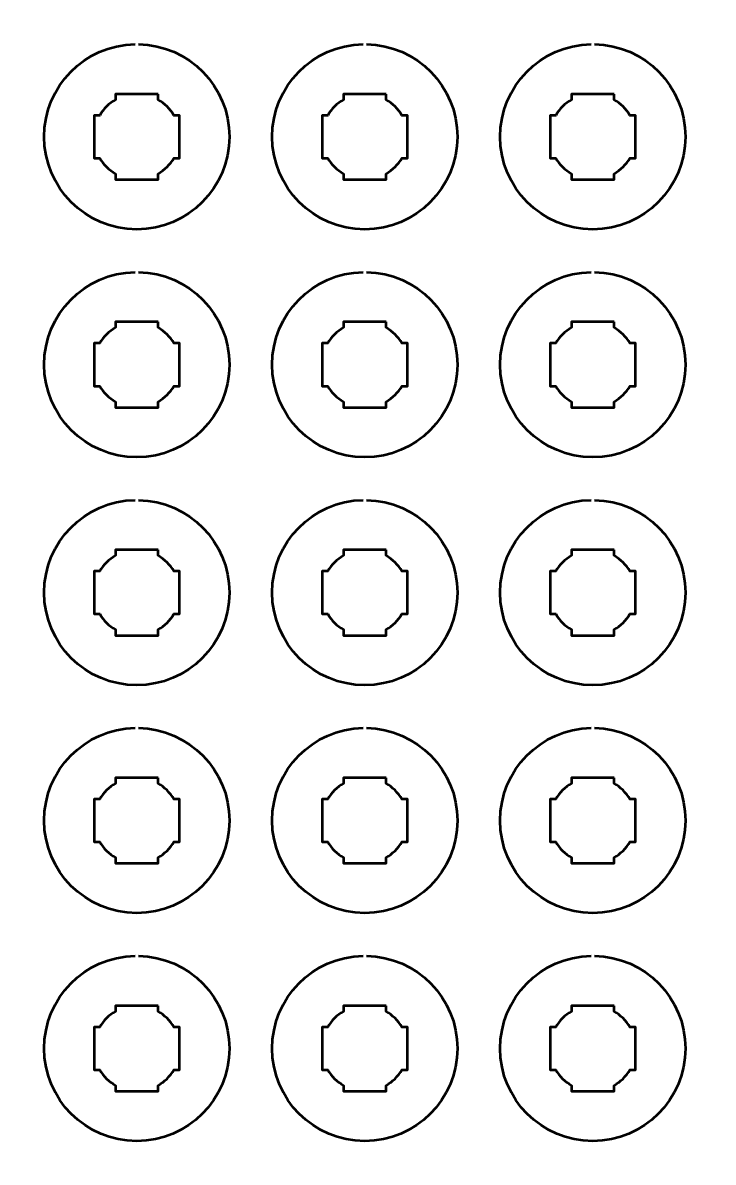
# Model space of a CAD drawing. Header units: centimetres. Extents: x -21 to 0, y -29.7 to 0.
# Drawn here: x -10.5 to -5.66, y -22.85 to -14.85 of the extents above; entities that cross this region are included whole.
import ezdxf

# ---------------------------------------------------------------- set-up
doc = ezdxf.new("R2010")
doc.units = ezdxf.units.CM
doc.header["$MEASUREMENT"] = 0
doc.layers.add('Layer 1', color=7, linetype='Continuous')

msp = doc.modelspace()

# ---------------------------------------------------------------- linework, layer by layer
at = {"layer": 'Layer 1', "color": 1, "lineweight": 53}
msp.add_open_spline([(-21.00003, -29.19995), (-21.00003, -29.19995), (-21.00003, -5.89992), (-21.00003, -5.89992), (-21.00003, -5.89992), (-21.00003, -5.81709), (-20.93286, -5.74992), (-20.85003, -5.74992), (-20.85003, -5.74992), (-20.7672, -5.74992), (-20.70003, -5.68275), (-20.70003, -5.59992), (-20.70003, -5.59992), (-20.70003, -5.51709), (-20.7672, -5.44992), (-20.85003, -5.44992), (-20.85003, -5.44992), (-20.93286, -5.44992), (-21.00003, -5.38275), (-21.00003, -5.29992), (-21.00003, -5.29992), (-21.00003, -5.21709), (-20.93286, -5.14992), (-20.85003, -5.14992), (-20.85003, -5.14992), (-20.7672, -5.14992), (-20.70003, -5.08275), (-20.70003, -4.99992), (-20.70003, -4.99992), (-20.70003, -4.91709), (-20.7672, -4.84992), (-20.85003, -4.84992), (-20.85003, -4.84992), (-20.93286, -4.84992), (-21.00003, -4.78275), (-21.00003, -4.69992), (-21.00003, -4.69992), (-21.00003, -4.61709), (-20.93286, -4.54992), (-20.85003, -4.54992), (-20.85003, -4.54992), (-20.7672, -4.54992), (-20.70003, -4.48275), (-20.70003, -4.39992), (-20.70003, -4.39992), (-20.70003, -4.31709), (-20.7672, -4.24992), (-20.85003, -4.24992), (-20.85003, -4.24992), (-20.93286, -4.24992), (-21.00003, -4.18275), (-21.00003, -4.09992), (-21.00003, -4.09992), (-21.00003, -4.01709), (-20.93286, -3.94992), (-20.85003, -3.94992), (-20.85003, -3.94992), (-20.7672, -3.94992), (-20.70003, -3.88275), (-20.70003, -3.79992), (-20.70003, -3.79992), (-20.70003, -3.71709), (-20.7672, -3.64992), (-20.85003, -3.64992), (-20.85003, -3.64992), (-20.93286, -3.64992), (-21.00003, -3.58275), (-21.00003, -3.49992), (-21.00003, -3.49992), (-21.00003, -3.41709), (-20.93286, -3.34992), (-20.85003, -3.34992), (-20.85003, -3.34992), (-20.7672, -3.34992), (-20.70003, -3.28275), (-20.70003, -3.19992), (-20.70003, -3.19992), (-20.70003, -3.11709), (-20.7672, -3.04992), (-20.85003, -3.04992), (-20.85003, -3.04992), (-20.93286, -3.04992), (-21.00003, -2.98275), (-21.00003, -2.89992), (-21.00003, -2.89992), (-21.00003, -2.81709), (-20.93286, -2.74992), (-20.85003, -2.74992), (-20.85003, -2.74992), (-20.7672, -2.74992), (-20.70003, -2.68275), (-20.70003, -2.59992), (-20.70003, -2.59992), (-20.70003, -2.51709), (-20.7672, -2.44992), (-20.85003, -2.44992), (-20.85003, -2.44992), (-20.93286, -2.44992), (-21.00003, -2.38275), (-21.00003, -2.29992), (-21.00003, -2.29992), (-21.00003, -2.21709), (-20.93286, -2.14992), (-20.85003, -2.14992), (-20.85003, -2.14992), (-20.7672, -2.14992), (-20.70003, -2.08275), (-20.70003, -1.99992), (-20.70003, -1.99992), (-20.70003, -1.91709), (-20.7672, -1.84992), (-20.85003, -1.84992), (-20.85003, -1.84992), (-20.93286, -1.84992), (-21.00003, -1.78275), (-21.00003, -1.69992), (-21.00003, -1.69992), (-21.00003, -1.61709), (-20.93286, -1.54992), (-20.85003, -1.54992), (-20.85003, -1.54992), (-20.7672, -1.54992), (-20.70003, -1.48275), (-20.70003, -1.39992), (-20.70003, -1.39992), (-20.70003, -1.31709), (-20.7672, -1.24992), (-20.85003, -1.24992), (-20.85003, -1.24992), (-20.93286, -1.24992), (-21.00003, -1.18275), (-21.00003, -1.09992), (-21.00003, -1.09992), (-21.00003, -1.09992), (-21.00003, -0.49992), (-21.00003, -0.49992), (-21.00003, -0.49992), (-21.00003, -0.22295), (-20.77694, 0.00004), (-20.49994, 0.00004), (-20.49994, 0.00004), (-20.49994, 0.00004), (-0.50008, 0.00004), (-0.50008, 0.00004), (-0.50008, 0.00004), (-0.22294, 0.00004), (0.00002, -0.22295), (0.00002, -0.49992), (0.00002, -0.49992), (0.00002, -0.49992), (0.00002, -29.19995), (0.00002, -29.19995), (0.00002, -29.19995), (0.00002, -29.47695), (-0.22294, -29.70004), (-0.50008, -29.70004), (-0.50008, -29.70004), (-0.50008, -29.70004), (-20.49994, -29.70004), (-20.49994, -29.70004), (-20.49994, -29.70004), (-20.77694, -29.70004), (-21.00003, -29.47695), (-21.00003, -29.19995)], degree=3, knots=[0, 0, 0, 0, 0.0243902, 0.0243902, 0.0243902, 0.0243902, 0.0487805, 0.0487805, 0.0487805, 0.0487805, 0.0731707, 0.0731707, 0.0731707, 0.0731707, 0.097561, 0.097561, 0.097561, 0.097561, 0.1219512, 0.1219512, 0.1219512, 0.1219512, 0.1463415, 0.1463415, 0.1463415, 0.1463415, 0.1707317, 0.1707317, 0.1707317, 0.1707317, 0.195122, 0.195122, 0.195122, 0.195122, 0.2195122, 0.2195122, 0.2195122, 0.2195122, 0.2439024, 0.2439024, 0.2439024, 0.2439024, 0.2682927, 0.2682927, 0.2682927, 0.2682927, 0.2926829, 0.2926829, 0.2926829, 0.2926829, 0.3170732, 0.3170732, 0.3170732, 0.3170732, 0.3414634, 0.3414634, 0.3414634, 0.3414634, 0.3658537, 0.3658537, 0.3658537, 0.3658537, 0.3902439, 0.3902439, 0.3902439, 0.3902439, 0.4146341, 0.4146341, 0.4146341, 0.4146341, 0.4390244, 0.4390244, 0.4390244, 0.4390244, 0.4634146, 0.4634146, 0.4634146, 0.4634146, 0.4878049, 0.4878049, 0.4878049, 0.4878049, 0.5121951, 0.5121951, 0.5121951, 0.5121951, 0.5365854, 0.5365854, 0.5365854, 0.5365854, 0.5609756, 0.5609756, 0.5609756, 0.5609756, 0.5853659, 0.5853659, 0.5853659, 0.5853659, 0.6097561, 0.6097561, 0.6097561, 0.6097561, 0.6341463, 0.6341463, 0.6341463, 0.6341463, 0.6585366, 0.6585366, 0.6585366, 0.6585366, 0.6829268, 0.6829268, 0.6829268, 0.6829268, 0.7073171, 0.7073171, 0.7073171, 0.7073171, 0.7317073, 0.7317073, 0.7317073, 0.7317073, 0.7560976, 0.7560976, 0.7560976, 0.7560976, 0.7804878, 0.7804878, 0.7804878, 0.7804878, 0.804878, 0.804878, 0.804878, 0.804878, 0.8292683, 0.8292683, 0.8292683, 0.8292683, 0.8536585, 0.8536585, 0.8536585, 0.8536585, 0.8780488, 0.8780488, 0.8780488, 0.8780488, 0.902439, 0.902439, 0.902439, 0.902439, 0.9268293, 0.9268293, 0.9268293, 0.9268293, 0.9512195, 0.9512195, 0.9512195, 0.9512195, 0.9756098, 0.9756098, 0.9756098, 0.9756098, 1, 1, 1, 1], dxfattribs=at)
at = {"layer": 'Layer 1', "lineweight": 53}
for points, knots in [([(-9.68748, -15.00009), (-9.33411, -15.00677), (-9.05001, -15.29519), (-9.05001, -15.64993), (-9.05001, -15.64993), (-9.05001, -16.00912), (-9.34084, -16.29995), (-9.70001, -16.29995), (-9.70001, -16.29995), (-10.05894, -16.29995), (-10.35001, -16.00912), (-10.35001, -15.64993), (-10.35001, -15.64993), (-10.35001, -15.29517), (-10.06565, -15.00674), (-9.71248, -15.00009)], [0, 0, 0, 0, 0.25, 0.25, 0.25, 0.25, 0.5, 0.5, 0.5, 0.5, 0.75, 0.75, 0.75, 0.75, 1, 1, 1, 1]), ([(-8.08748, -15.00009), (-7.73411, -15.00677), (-7.45001, -15.29519), (-7.45001, -15.64993), (-7.45001, -15.64993), (-7.45001, -16.00912), (-7.74084, -16.29995), (-8.10001, -16.29995), (-8.10001, -16.29995), (-8.45894, -16.29995), (-8.75001, -16.00912), (-8.75001, -15.64993), (-8.75001, -15.64993), (-8.75001, -15.29517), (-8.46565, -15.00674), (-8.11248, -15.00009)], [0, 0, 0, 0, 0.25, 0.25, 0.25, 0.25, 0.5, 0.5, 0.5, 0.5, 0.75, 0.75, 0.75, 0.75, 1, 1, 1, 1]), ([(-6.48748, -15.00009), (-6.13411, -15.00677), (-5.85001, -15.29519), (-5.85001, -15.64993), (-5.85001, -15.64993), (-5.85001, -16.00912), (-6.14084, -16.29995), (-6.50001, -16.29995), (-6.50001, -16.29995), (-6.85894, -16.29995), (-7.15001, -16.00912), (-7.15001, -15.64993), (-7.15001, -15.64993), (-7.15001, -15.29517), (-6.86565, -15.00674), (-6.51248, -15.00009)], [0, 0, 0, 0, 0.25, 0.25, 0.25, 0.25, 0.5, 0.5, 0.5, 0.5, 0.75, 0.75, 0.75, 0.75, 1, 1, 1, 1]), ([(-9.54998, -15.35), (-9.54998, -15.35), (-9.54998, -15.39008), (-9.54998, -15.39008), (-9.54998, -15.39008), (-9.50442, -15.41644), (-9.46644, -15.45443), (-9.4401, -15.5), (-9.4401, -15.5), (-9.4401, -15.5), (-9.39999, -15.5), (-9.39999, -15.5), (-9.39999, -15.5), (-9.39999, -15.5), (-9.39999, -15.80001), (-9.39999, -15.80001), (-9.39999, -15.80001), (-9.39999, -15.80001), (-9.44016, -15.80001), (-9.44016, -15.80001), (-9.44016, -15.80001), (-9.4665, -15.84554), (-9.50445, -15.88348), (-9.54998, -15.90981), (-9.54998, -15.90981), (-9.54998, -15.90981), (-9.54998, -15.95), (-9.54998, -15.95), (-9.54998, -15.95), (-9.54998, -15.95), (-9.84999, -15.95), (-9.84999, -15.95), (-9.84999, -15.95), (-9.84999, -15.95), (-9.84999, -15.90982), (-9.84999, -15.90982), (-9.84999, -15.90982), (-9.89553, -15.88349), (-9.93349, -15.84554), (-9.95984, -15.80001), (-9.95984, -15.80001), (-9.95984, -15.80001), (-9.99999, -15.80001), (-9.99999, -15.80001), (-9.99999, -15.80001), (-9.99999, -15.80001), (-9.99999, -15.65148), (-9.99999, -15.65148), (-9.99999, -15.65148), (-9.99999, -15.65148), (-10.00001, -15.64993), (-10.00001, -15.64993), (-10.00001, -15.64993), (-10.00001, -15.64993), (-9.99999, -15.64838), (-9.99999, -15.64838), (-9.99999, -15.64838), (-9.99999, -15.64838), (-9.99999, -15.5), (-9.99999, -15.5), (-9.99999, -15.5), (-9.99999, -15.5), (-9.9599, -15.5), (-9.9599, -15.5), (-9.9599, -15.5), (-9.93355, -15.45443), (-9.89555, -15.41643), (-9.84999, -15.39007), (-9.84999, -15.39007), (-9.84999, -15.39007), (-9.84999, -15.35), (-9.84999, -15.35), (-9.84999, -15.35), (-9.84999, -15.35), (-9.54998, -15.35), (-9.54998, -15.35)], [0, 0, 0, 0, 0.0526316, 0.0526316, 0.0526316, 0.0526316, 0.1052632, 0.1052632, 0.1052632, 0.1052632, 0.1578947, 0.1578947, 0.1578947, 0.1578947, 0.2105263, 0.2105263, 0.2105263, 0.2105263, 0.2631579, 0.2631579, 0.2631579, 0.2631579, 0.3157895, 0.3157895, 0.3157895, 0.3157895, 0.3684211, 0.3684211, 0.3684211, 0.3684211, 0.4210526, 0.4210526, 0.4210526, 0.4210526, 0.4736842, 0.4736842, 0.4736842, 0.4736842, 0.5263158, 0.5263158, 0.5263158, 0.5263158, 0.5789474, 0.5789474, 0.5789474, 0.5789474, 0.6315789, 0.6315789, 0.6315789, 0.6315789, 0.6842105, 0.6842105, 0.6842105, 0.6842105, 0.7368421, 0.7368421, 0.7368421, 0.7368421, 0.7894737, 0.7894737, 0.7894737, 0.7894737, 0.8421053, 0.8421053, 0.8421053, 0.8421053, 0.8947368, 0.8947368, 0.8947368, 0.8947368, 0.9473684, 0.9473684, 0.9473684, 0.9473684, 1, 1, 1, 1]), ([(-7.94998, -15.35), (-7.94998, -15.35), (-7.94998, -15.39008), (-7.94998, -15.39008), (-7.94998, -15.39008), (-7.90442, -15.41644), (-7.86644, -15.45443), (-7.8401, -15.5), (-7.8401, -15.5), (-7.8401, -15.5), (-7.79999, -15.5), (-7.79999, -15.5), (-7.79999, -15.5), (-7.79999, -15.5), (-7.79999, -15.80001), (-7.79999, -15.80001), (-7.79999, -15.80001), (-7.79999, -15.80001), (-7.84016, -15.80001), (-7.84016, -15.80001), (-7.84016, -15.80001), (-7.8665, -15.84554), (-7.90445, -15.88348), (-7.94998, -15.90981), (-7.94998, -15.90981), (-7.94998, -15.90981), (-7.94998, -15.95), (-7.94998, -15.95), (-7.94998, -15.95), (-7.94998, -15.95), (-8.24999, -15.95), (-8.24999, -15.95), (-8.24999, -15.95), (-8.24999, -15.95), (-8.24999, -15.90982), (-8.24999, -15.90982), (-8.24999, -15.90982), (-8.29553, -15.88349), (-8.33349, -15.84554), (-8.35984, -15.80001), (-8.35984, -15.80001), (-8.35984, -15.80001), (-8.39999, -15.80001), (-8.39999, -15.80001), (-8.39999, -15.80001), (-8.39999, -15.80001), (-8.39999, -15.65148), (-8.39999, -15.65148), (-8.39999, -15.65148), (-8.39999, -15.65148), (-8.40001, -15.64993), (-8.40001, -15.64993), (-8.40001, -15.64993), (-8.40001, -15.64993), (-8.39999, -15.64838), (-8.39999, -15.64838), (-8.39999, -15.64838), (-8.39999, -15.64838), (-8.39999, -15.5), (-8.39999, -15.5), (-8.39999, -15.5), (-8.39999, -15.5), (-8.3599, -15.5), (-8.3599, -15.5), (-8.3599, -15.5), (-8.33355, -15.45443), (-8.29555, -15.41643), (-8.24999, -15.39007), (-8.24999, -15.39007), (-8.24999, -15.39007), (-8.24999, -15.35), (-8.24999, -15.35), (-8.24999, -15.35), (-8.24999, -15.35), (-7.94998, -15.35), (-7.94998, -15.35)], [0, 0, 0, 0, 0.0526316, 0.0526316, 0.0526316, 0.0526316, 0.1052632, 0.1052632, 0.1052632, 0.1052632, 0.1578947, 0.1578947, 0.1578947, 0.1578947, 0.2105263, 0.2105263, 0.2105263, 0.2105263, 0.2631579, 0.2631579, 0.2631579, 0.2631579, 0.3157895, 0.3157895, 0.3157895, 0.3157895, 0.3684211, 0.3684211, 0.3684211, 0.3684211, 0.4210526, 0.4210526, 0.4210526, 0.4210526, 0.4736842, 0.4736842, 0.4736842, 0.4736842, 0.5263158, 0.5263158, 0.5263158, 0.5263158, 0.5789474, 0.5789474, 0.5789474, 0.5789474, 0.6315789, 0.6315789, 0.6315789, 0.6315789, 0.6842105, 0.6842105, 0.6842105, 0.6842105, 0.7368421, 0.7368421, 0.7368421, 0.7368421, 0.7894737, 0.7894737, 0.7894737, 0.7894737, 0.8421053, 0.8421053, 0.8421053, 0.8421053, 0.8947368, 0.8947368, 0.8947368, 0.8947368, 0.9473684, 0.9473684, 0.9473684, 0.9473684, 1, 1, 1, 1]), ([(-6.34998, -15.35), (-6.34998, -15.35), (-6.34998, -15.39008), (-6.34998, -15.39008), (-6.34998, -15.39008), (-6.30442, -15.41644), (-6.26644, -15.45443), (-6.2401, -15.5), (-6.2401, -15.5), (-6.2401, -15.5), (-6.19999, -15.5), (-6.19999, -15.5), (-6.19999, -15.5), (-6.19999, -15.5), (-6.19999, -15.80001), (-6.19999, -15.80001), (-6.19999, -15.80001), (-6.19999, -15.80001), (-6.24016, -15.80001), (-6.24016, -15.80001), (-6.24016, -15.80001), (-6.2665, -15.84554), (-6.30445, -15.88348), (-6.34998, -15.90981), (-6.34998, -15.90981), (-6.34998, -15.90981), (-6.34998, -15.95), (-6.34998, -15.95), (-6.34998, -15.95), (-6.34998, -15.95), (-6.64999, -15.95), (-6.64999, -15.95), (-6.64999, -15.95), (-6.64999, -15.95), (-6.64999, -15.90982), (-6.64999, -15.90982), (-6.64999, -15.90982), (-6.69553, -15.88349), (-6.73349, -15.84554), (-6.75984, -15.80001), (-6.75984, -15.80001), (-6.75984, -15.80001), (-6.79999, -15.80001), (-6.79999, -15.80001), (-6.79999, -15.80001), (-6.79999, -15.80001), (-6.79999, -15.65148), (-6.79999, -15.65148), (-6.79999, -15.65148), (-6.79999, -15.65148), (-6.80001, -15.64993), (-6.80001, -15.64993), (-6.80001, -15.64993), (-6.80001, -15.64993), (-6.79999, -15.64838), (-6.79999, -15.64838), (-6.79999, -15.64838), (-6.79999, -15.64838), (-6.79999, -15.5), (-6.79999, -15.5), (-6.79999, -15.5), (-6.79999, -15.5), (-6.7599, -15.5), (-6.7599, -15.5), (-6.7599, -15.5), (-6.73355, -15.45443), (-6.69555, -15.41643), (-6.64999, -15.39007), (-6.64999, -15.39007), (-6.64999, -15.39007), (-6.64999, -15.35), (-6.64999, -15.35), (-6.64999, -15.35), (-6.64999, -15.35), (-6.34998, -15.35), (-6.34998, -15.35)], [0, 0, 0, 0, 0.0526316, 0.0526316, 0.0526316, 0.0526316, 0.1052632, 0.1052632, 0.1052632, 0.1052632, 0.1578947, 0.1578947, 0.1578947, 0.1578947, 0.2105263, 0.2105263, 0.2105263, 0.2105263, 0.2631579, 0.2631579, 0.2631579, 0.2631579, 0.3157895, 0.3157895, 0.3157895, 0.3157895, 0.3684211, 0.3684211, 0.3684211, 0.3684211, 0.4210526, 0.4210526, 0.4210526, 0.4210526, 0.4736842, 0.4736842, 0.4736842, 0.4736842, 0.5263158, 0.5263158, 0.5263158, 0.5263158, 0.5789474, 0.5789474, 0.5789474, 0.5789474, 0.6315789, 0.6315789, 0.6315789, 0.6315789, 0.6842105, 0.6842105, 0.6842105, 0.6842105, 0.7368421, 0.7368421, 0.7368421, 0.7368421, 0.7894737, 0.7894737, 0.7894737, 0.7894737, 0.8421053, 0.8421053, 0.8421053, 0.8421053, 0.8947368, 0.8947368, 0.8947368, 0.8947368, 0.9473684, 0.9473684, 0.9473684, 0.9473684, 1, 1, 1, 1]), ([(-9.68748, -16.60009), (-9.33411, -16.60677), (-9.05001, -16.89519), (-9.05001, -17.24993), (-9.05001, -17.24993), (-9.05001, -17.60912), (-9.34084, -17.89995), (-9.70001, -17.89995), (-9.70001, -17.89995), (-10.05894, -17.89995), (-10.35001, -17.60912), (-10.35001, -17.24993), (-10.35001, -17.24993), (-10.35001, -16.89517), (-10.06565, -16.60674), (-9.71248, -16.60009)], [0, 0, 0, 0, 0.25, 0.25, 0.25, 0.25, 0.5, 0.5, 0.5, 0.5, 0.75, 0.75, 0.75, 0.75, 1, 1, 1, 1]), ([(-8.08748, -16.60009), (-7.73411, -16.60677), (-7.45001, -16.89519), (-7.45001, -17.24993), (-7.45001, -17.24993), (-7.45001, -17.60912), (-7.74084, -17.89995), (-8.10001, -17.89995), (-8.10001, -17.89995), (-8.45894, -17.89995), (-8.75001, -17.60912), (-8.75001, -17.24993), (-8.75001, -17.24993), (-8.75001, -16.89517), (-8.46565, -16.60674), (-8.11248, -16.60009)], [0, 0, 0, 0, 0.25, 0.25, 0.25, 0.25, 0.5, 0.5, 0.5, 0.5, 0.75, 0.75, 0.75, 0.75, 1, 1, 1, 1]), ([(-6.48748, -16.60009), (-6.13411, -16.60677), (-5.85001, -16.89519), (-5.85001, -17.24993), (-5.85001, -17.24993), (-5.85001, -17.60912), (-6.14084, -17.89995), (-6.50001, -17.89995), (-6.50001, -17.89995), (-6.85894, -17.89995), (-7.15001, -17.60912), (-7.15001, -17.24993), (-7.15001, -17.24993), (-7.15001, -16.89517), (-6.86565, -16.60674), (-6.51248, -16.60009)], [0, 0, 0, 0, 0.25, 0.25, 0.25, 0.25, 0.5, 0.5, 0.5, 0.5, 0.75, 0.75, 0.75, 0.75, 1, 1, 1, 1]), ([(-9.54998, -16.95), (-9.54998, -16.95), (-9.54998, -16.99008), (-9.54998, -16.99008), (-9.54998, -16.99008), (-9.50442, -17.01644), (-9.46644, -17.05443), (-9.4401, -17.1), (-9.4401, -17.1), (-9.4401, -17.1), (-9.39999, -17.1), (-9.39999, -17.1), (-9.39999, -17.1), (-9.39999, -17.1), (-9.39999, -17.40001), (-9.39999, -17.40001), (-9.39999, -17.40001), (-9.39999, -17.40001), (-9.44016, -17.40001), (-9.44016, -17.40001), (-9.44016, -17.40001), (-9.4665, -17.44554), (-9.50445, -17.48348), (-9.54998, -17.50981), (-9.54998, -17.50981), (-9.54998, -17.50981), (-9.54998, -17.55), (-9.54998, -17.55), (-9.54998, -17.55), (-9.54998, -17.55), (-9.84999, -17.55), (-9.84999, -17.55), (-9.84999, -17.55), (-9.84999, -17.55), (-9.84999, -17.50982), (-9.84999, -17.50982), (-9.84999, -17.50982), (-9.89553, -17.48349), (-9.93349, -17.44554), (-9.95984, -17.40001), (-9.95984, -17.40001), (-9.95984, -17.40001), (-9.99999, -17.40001), (-9.99999, -17.40001), (-9.99999, -17.40001), (-9.99999, -17.40001), (-9.99999, -17.25148), (-9.99999, -17.25148), (-9.99999, -17.25148), (-9.99999, -17.25148), (-10.00001, -17.24993), (-10.00001, -17.24993), (-10.00001, -17.24993), (-10.00001, -17.24993), (-9.99999, -17.24838), (-9.99999, -17.24838), (-9.99999, -17.24838), (-9.99999, -17.24838), (-9.99999, -17.1), (-9.99999, -17.1), (-9.99999, -17.1), (-9.99999, -17.1), (-9.9599, -17.1), (-9.9599, -17.1), (-9.9599, -17.1), (-9.93355, -17.05443), (-9.89555, -17.01643), (-9.84999, -16.99007), (-9.84999, -16.99007), (-9.84999, -16.99007), (-9.84999, -16.95), (-9.84999, -16.95), (-9.84999, -16.95), (-9.84999, -16.95), (-9.54998, -16.95), (-9.54998, -16.95)], [0, 0, 0, 0, 0.0526316, 0.0526316, 0.0526316, 0.0526316, 0.1052632, 0.1052632, 0.1052632, 0.1052632, 0.1578947, 0.1578947, 0.1578947, 0.1578947, 0.2105263, 0.2105263, 0.2105263, 0.2105263, 0.2631579, 0.2631579, 0.2631579, 0.2631579, 0.3157895, 0.3157895, 0.3157895, 0.3157895, 0.3684211, 0.3684211, 0.3684211, 0.3684211, 0.4210526, 0.4210526, 0.4210526, 0.4210526, 0.4736842, 0.4736842, 0.4736842, 0.4736842, 0.5263158, 0.5263158, 0.5263158, 0.5263158, 0.5789474, 0.5789474, 0.5789474, 0.5789474, 0.6315789, 0.6315789, 0.6315789, 0.6315789, 0.6842105, 0.6842105, 0.6842105, 0.6842105, 0.7368421, 0.7368421, 0.7368421, 0.7368421, 0.7894737, 0.7894737, 0.7894737, 0.7894737, 0.8421053, 0.8421053, 0.8421053, 0.8421053, 0.8947368, 0.8947368, 0.8947368, 0.8947368, 0.9473684, 0.9473684, 0.9473684, 0.9473684, 1, 1, 1, 1]), ([(-7.94998, -16.95), (-7.94998, -16.95), (-7.94998, -16.99008), (-7.94998, -16.99008), (-7.94998, -16.99008), (-7.90442, -17.01644), (-7.86644, -17.05443), (-7.8401, -17.1), (-7.8401, -17.1), (-7.8401, -17.1), (-7.79999, -17.1), (-7.79999, -17.1), (-7.79999, -17.1), (-7.79999, -17.1), (-7.79999, -17.40001), (-7.79999, -17.40001), (-7.79999, -17.40001), (-7.79999, -17.40001), (-7.84016, -17.40001), (-7.84016, -17.40001), (-7.84016, -17.40001), (-7.8665, -17.44554), (-7.90445, -17.48348), (-7.94998, -17.50981), (-7.94998, -17.50981), (-7.94998, -17.50981), (-7.94998, -17.55), (-7.94998, -17.55), (-7.94998, -17.55), (-7.94998, -17.55), (-8.24999, -17.55), (-8.24999, -17.55), (-8.24999, -17.55), (-8.24999, -17.55), (-8.24999, -17.50982), (-8.24999, -17.50982), (-8.24999, -17.50982), (-8.29553, -17.48349), (-8.33349, -17.44554), (-8.35984, -17.40001), (-8.35984, -17.40001), (-8.35984, -17.40001), (-8.39999, -17.40001), (-8.39999, -17.40001), (-8.39999, -17.40001), (-8.39999, -17.40001), (-8.39999, -17.25148), (-8.39999, -17.25148), (-8.39999, -17.25148), (-8.39999, -17.25148), (-8.40001, -17.24993), (-8.40001, -17.24993), (-8.40001, -17.24993), (-8.40001, -17.24993), (-8.39999, -17.24838), (-8.39999, -17.24838), (-8.39999, -17.24838), (-8.39999, -17.24838), (-8.39999, -17.1), (-8.39999, -17.1), (-8.39999, -17.1), (-8.39999, -17.1), (-8.3599, -17.1), (-8.3599, -17.1), (-8.3599, -17.1), (-8.33355, -17.05443), (-8.29555, -17.01643), (-8.24999, -16.99007), (-8.24999, -16.99007), (-8.24999, -16.99007), (-8.24999, -16.95), (-8.24999, -16.95), (-8.24999, -16.95), (-8.24999, -16.95), (-7.94998, -16.95), (-7.94998, -16.95)], [0, 0, 0, 0, 0.0526316, 0.0526316, 0.0526316, 0.0526316, 0.1052632, 0.1052632, 0.1052632, 0.1052632, 0.1578947, 0.1578947, 0.1578947, 0.1578947, 0.2105263, 0.2105263, 0.2105263, 0.2105263, 0.2631579, 0.2631579, 0.2631579, 0.2631579, 0.3157895, 0.3157895, 0.3157895, 0.3157895, 0.3684211, 0.3684211, 0.3684211, 0.3684211, 0.4210526, 0.4210526, 0.4210526, 0.4210526, 0.4736842, 0.4736842, 0.4736842, 0.4736842, 0.5263158, 0.5263158, 0.5263158, 0.5263158, 0.5789474, 0.5789474, 0.5789474, 0.5789474, 0.6315789, 0.6315789, 0.6315789, 0.6315789, 0.6842105, 0.6842105, 0.6842105, 0.6842105, 0.7368421, 0.7368421, 0.7368421, 0.7368421, 0.7894737, 0.7894737, 0.7894737, 0.7894737, 0.8421053, 0.8421053, 0.8421053, 0.8421053, 0.8947368, 0.8947368, 0.8947368, 0.8947368, 0.9473684, 0.9473684, 0.9473684, 0.9473684, 1, 1, 1, 1]), ([(-6.34998, -16.95), (-6.34998, -16.95), (-6.34998, -16.99008), (-6.34998, -16.99008), (-6.34998, -16.99008), (-6.30442, -17.01644), (-6.26644, -17.05443), (-6.2401, -17.1), (-6.2401, -17.1), (-6.2401, -17.1), (-6.19999, -17.1), (-6.19999, -17.1), (-6.19999, -17.1), (-6.19999, -17.1), (-6.19999, -17.40001), (-6.19999, -17.40001), (-6.19999, -17.40001), (-6.19999, -17.40001), (-6.24016, -17.40001), (-6.24016, -17.40001), (-6.24016, -17.40001), (-6.2665, -17.44554), (-6.30445, -17.48348), (-6.34998, -17.50981), (-6.34998, -17.50981), (-6.34998, -17.50981), (-6.34998, -17.55), (-6.34998, -17.55), (-6.34998, -17.55), (-6.34998, -17.55), (-6.64999, -17.55), (-6.64999, -17.55), (-6.64999, -17.55), (-6.64999, -17.55), (-6.64999, -17.50982), (-6.64999, -17.50982), (-6.64999, -17.50982), (-6.69553, -17.48349), (-6.73349, -17.44554), (-6.75984, -17.40001), (-6.75984, -17.40001), (-6.75984, -17.40001), (-6.79999, -17.40001), (-6.79999, -17.40001), (-6.79999, -17.40001), (-6.79999, -17.40001), (-6.79999, -17.25148), (-6.79999, -17.25148), (-6.79999, -17.25148), (-6.79999, -17.25148), (-6.80001, -17.24993), (-6.80001, -17.24993), (-6.80001, -17.24993), (-6.80001, -17.24993), (-6.79999, -17.24838), (-6.79999, -17.24838), (-6.79999, -17.24838), (-6.79999, -17.24838), (-6.79999, -17.1), (-6.79999, -17.1), (-6.79999, -17.1), (-6.79999, -17.1), (-6.7599, -17.1), (-6.7599, -17.1), (-6.7599, -17.1), (-6.73355, -17.05443), (-6.69555, -17.01643), (-6.64999, -16.99007), (-6.64999, -16.99007), (-6.64999, -16.99007), (-6.64999, -16.95), (-6.64999, -16.95), (-6.64999, -16.95), (-6.64999, -16.95), (-6.34998, -16.95), (-6.34998, -16.95)], [0, 0, 0, 0, 0.0526316, 0.0526316, 0.0526316, 0.0526316, 0.1052632, 0.1052632, 0.1052632, 0.1052632, 0.1578947, 0.1578947, 0.1578947, 0.1578947, 0.2105263, 0.2105263, 0.2105263, 0.2105263, 0.2631579, 0.2631579, 0.2631579, 0.2631579, 0.3157895, 0.3157895, 0.3157895, 0.3157895, 0.3684211, 0.3684211, 0.3684211, 0.3684211, 0.4210526, 0.4210526, 0.4210526, 0.4210526, 0.4736842, 0.4736842, 0.4736842, 0.4736842, 0.5263158, 0.5263158, 0.5263158, 0.5263158, 0.5789474, 0.5789474, 0.5789474, 0.5789474, 0.6315789, 0.6315789, 0.6315789, 0.6315789, 0.6842105, 0.6842105, 0.6842105, 0.6842105, 0.7368421, 0.7368421, 0.7368421, 0.7368421, 0.7894737, 0.7894737, 0.7894737, 0.7894737, 0.8421053, 0.8421053, 0.8421053, 0.8421053, 0.8947368, 0.8947368, 0.8947368, 0.8947368, 0.9473684, 0.9473684, 0.9473684, 0.9473684, 1, 1, 1, 1]), ([(-9.68748, -18.20009), (-9.33411, -18.20677), (-9.05001, -18.49519), (-9.05001, -18.84993), (-9.05001, -18.84993), (-9.05001, -19.20912), (-9.34084, -19.49995), (-9.70001, -19.49995), (-9.70001, -19.49995), (-10.05894, -19.49995), (-10.35001, -19.20912), (-10.35001, -18.84993), (-10.35001, -18.84993), (-10.35001, -18.49517), (-10.06565, -18.20674), (-9.71248, -18.20009)], [0, 0, 0, 0, 0.25, 0.25, 0.25, 0.25, 0.5, 0.5, 0.5, 0.5, 0.75, 0.75, 0.75, 0.75, 1, 1, 1, 1]), ([(-8.08748, -18.20009), (-7.73411, -18.20677), (-7.45001, -18.49519), (-7.45001, -18.84993), (-7.45001, -18.84993), (-7.45001, -19.20912), (-7.74084, -19.49995), (-8.10001, -19.49995), (-8.10001, -19.49995), (-8.45894, -19.49995), (-8.75001, -19.20912), (-8.75001, -18.84993), (-8.75001, -18.84993), (-8.75001, -18.49517), (-8.46565, -18.20674), (-8.11248, -18.20009)], [0, 0, 0, 0, 0.25, 0.25, 0.25, 0.25, 0.5, 0.5, 0.5, 0.5, 0.75, 0.75, 0.75, 0.75, 1, 1, 1, 1]), ([(-6.48748, -18.20009), (-6.13411, -18.20677), (-5.85001, -18.49519), (-5.85001, -18.84993), (-5.85001, -18.84993), (-5.85001, -19.20912), (-6.14084, -19.49995), (-6.50001, -19.49995), (-6.50001, -19.49995), (-6.85894, -19.49995), (-7.15001, -19.20912), (-7.15001, -18.84993), (-7.15001, -18.84993), (-7.15001, -18.49517), (-6.86565, -18.20674), (-6.51248, -18.20009)], [0, 0, 0, 0, 0.25, 0.25, 0.25, 0.25, 0.5, 0.5, 0.5, 0.5, 0.75, 0.75, 0.75, 0.75, 1, 1, 1, 1]), ([(-9.54998, -18.55), (-9.54998, -18.55), (-9.54998, -18.59008), (-9.54998, -18.59008), (-9.54998, -18.59008), (-9.50442, -18.61644), (-9.46644, -18.65443), (-9.4401, -18.7), (-9.4401, -18.7), (-9.4401, -18.7), (-9.39999, -18.7), (-9.39999, -18.7), (-9.39999, -18.7), (-9.39999, -18.7), (-9.39999, -19.00001), (-9.39999, -19.00001), (-9.39999, -19.00001), (-9.39999, -19.00001), (-9.44016, -19.00001), (-9.44016, -19.00001), (-9.44016, -19.00001), (-9.4665, -19.04554), (-9.50445, -19.08348), (-9.54998, -19.10981), (-9.54998, -19.10981), (-9.54998, -19.10981), (-9.54998, -19.15), (-9.54998, -19.15), (-9.54998, -19.15), (-9.54998, -19.15), (-9.84999, -19.15), (-9.84999, -19.15), (-9.84999, -19.15), (-9.84999, -19.15), (-9.84999, -19.10982), (-9.84999, -19.10982), (-9.84999, -19.10982), (-9.89553, -19.08349), (-9.93349, -19.04554), (-9.95984, -19.00001), (-9.95984, -19.00001), (-9.95984, -19.00001), (-9.99999, -19.00001), (-9.99999, -19.00001), (-9.99999, -19.00001), (-9.99999, -19.00001), (-9.99999, -18.85148), (-9.99999, -18.85148), (-9.99999, -18.85148), (-9.99999, -18.85148), (-10.00001, -18.84993), (-10.00001, -18.84993), (-10.00001, -18.84993), (-10.00001, -18.84993), (-9.99999, -18.84838), (-9.99999, -18.84838), (-9.99999, -18.84838), (-9.99999, -18.84838), (-9.99999, -18.7), (-9.99999, -18.7), (-9.99999, -18.7), (-9.99999, -18.7), (-9.9599, -18.7), (-9.9599, -18.7), (-9.9599, -18.7), (-9.93355, -18.65443), (-9.89555, -18.61643), (-9.84999, -18.59007), (-9.84999, -18.59007), (-9.84999, -18.59007), (-9.84999, -18.55), (-9.84999, -18.55), (-9.84999, -18.55), (-9.84999, -18.55), (-9.54998, -18.55), (-9.54998, -18.55)], [0, 0, 0, 0, 0.0526316, 0.0526316, 0.0526316, 0.0526316, 0.1052632, 0.1052632, 0.1052632, 0.1052632, 0.1578947, 0.1578947, 0.1578947, 0.1578947, 0.2105263, 0.2105263, 0.2105263, 0.2105263, 0.2631579, 0.2631579, 0.2631579, 0.2631579, 0.3157895, 0.3157895, 0.3157895, 0.3157895, 0.3684211, 0.3684211, 0.3684211, 0.3684211, 0.4210526, 0.4210526, 0.4210526, 0.4210526, 0.4736842, 0.4736842, 0.4736842, 0.4736842, 0.5263158, 0.5263158, 0.5263158, 0.5263158, 0.5789474, 0.5789474, 0.5789474, 0.5789474, 0.6315789, 0.6315789, 0.6315789, 0.6315789, 0.6842105, 0.6842105, 0.6842105, 0.6842105, 0.7368421, 0.7368421, 0.7368421, 0.7368421, 0.7894737, 0.7894737, 0.7894737, 0.7894737, 0.8421053, 0.8421053, 0.8421053, 0.8421053, 0.8947368, 0.8947368, 0.8947368, 0.8947368, 0.9473684, 0.9473684, 0.9473684, 0.9473684, 1, 1, 1, 1]), ([(-7.94998, -18.55), (-7.94998, -18.55), (-7.94998, -18.59008), (-7.94998, -18.59008), (-7.94998, -18.59008), (-7.90442, -18.61644), (-7.86644, -18.65443), (-7.8401, -18.7), (-7.8401, -18.7), (-7.8401, -18.7), (-7.79999, -18.7), (-7.79999, -18.7), (-7.79999, -18.7), (-7.79999, -18.7), (-7.79999, -19.00001), (-7.79999, -19.00001), (-7.79999, -19.00001), (-7.79999, -19.00001), (-7.84016, -19.00001), (-7.84016, -19.00001), (-7.84016, -19.00001), (-7.8665, -19.04554), (-7.90445, -19.08348), (-7.94998, -19.10981), (-7.94998, -19.10981), (-7.94998, -19.10981), (-7.94998, -19.15), (-7.94998, -19.15), (-7.94998, -19.15), (-7.94998, -19.15), (-8.24999, -19.15), (-8.24999, -19.15), (-8.24999, -19.15), (-8.24999, -19.15), (-8.24999, -19.10982), (-8.24999, -19.10982), (-8.24999, -19.10982), (-8.29553, -19.08349), (-8.33349, -19.04554), (-8.35984, -19.00001), (-8.35984, -19.00001), (-8.35984, -19.00001), (-8.39999, -19.00001), (-8.39999, -19.00001), (-8.39999, -19.00001), (-8.39999, -19.00001), (-8.39999, -18.85148), (-8.39999, -18.85148), (-8.39999, -18.85148), (-8.39999, -18.85148), (-8.40001, -18.84993), (-8.40001, -18.84993), (-8.40001, -18.84993), (-8.40001, -18.84993), (-8.39999, -18.84838), (-8.39999, -18.84838), (-8.39999, -18.84838), (-8.39999, -18.84838), (-8.39999, -18.7), (-8.39999, -18.7), (-8.39999, -18.7), (-8.39999, -18.7), (-8.3599, -18.7), (-8.3599, -18.7), (-8.3599, -18.7), (-8.33355, -18.65443), (-8.29555, -18.61643), (-8.24999, -18.59007), (-8.24999, -18.59007), (-8.24999, -18.59007), (-8.24999, -18.55), (-8.24999, -18.55), (-8.24999, -18.55), (-8.24999, -18.55), (-7.94998, -18.55), (-7.94998, -18.55)], [0, 0, 0, 0, 0.0526316, 0.0526316, 0.0526316, 0.0526316, 0.1052632, 0.1052632, 0.1052632, 0.1052632, 0.1578947, 0.1578947, 0.1578947, 0.1578947, 0.2105263, 0.2105263, 0.2105263, 0.2105263, 0.2631579, 0.2631579, 0.2631579, 0.2631579, 0.3157895, 0.3157895, 0.3157895, 0.3157895, 0.3684211, 0.3684211, 0.3684211, 0.3684211, 0.4210526, 0.4210526, 0.4210526, 0.4210526, 0.4736842, 0.4736842, 0.4736842, 0.4736842, 0.5263158, 0.5263158, 0.5263158, 0.5263158, 0.5789474, 0.5789474, 0.5789474, 0.5789474, 0.6315789, 0.6315789, 0.6315789, 0.6315789, 0.6842105, 0.6842105, 0.6842105, 0.6842105, 0.7368421, 0.7368421, 0.7368421, 0.7368421, 0.7894737, 0.7894737, 0.7894737, 0.7894737, 0.8421053, 0.8421053, 0.8421053, 0.8421053, 0.8947368, 0.8947368, 0.8947368, 0.8947368, 0.9473684, 0.9473684, 0.9473684, 0.9473684, 1, 1, 1, 1]), ([(-6.34998, -18.55), (-6.34998, -18.55), (-6.34998, -18.59008), (-6.34998, -18.59008), (-6.34998, -18.59008), (-6.30442, -18.61644), (-6.26644, -18.65443), (-6.2401, -18.7), (-6.2401, -18.7), (-6.2401, -18.7), (-6.19999, -18.7), (-6.19999, -18.7), (-6.19999, -18.7), (-6.19999, -18.7), (-6.19999, -19.00001), (-6.19999, -19.00001), (-6.19999, -19.00001), (-6.19999, -19.00001), (-6.24016, -19.00001), (-6.24016, -19.00001), (-6.24016, -19.00001), (-6.2665, -19.04554), (-6.30445, -19.08348), (-6.34998, -19.10981), (-6.34998, -19.10981), (-6.34998, -19.10981), (-6.34998, -19.15), (-6.34998, -19.15), (-6.34998, -19.15), (-6.34998, -19.15), (-6.64999, -19.15), (-6.64999, -19.15), (-6.64999, -19.15), (-6.64999, -19.15), (-6.64999, -19.10982), (-6.64999, -19.10982), (-6.64999, -19.10982), (-6.69553, -19.08349), (-6.73349, -19.04554), (-6.75984, -19.00001), (-6.75984, -19.00001), (-6.75984, -19.00001), (-6.79999, -19.00001), (-6.79999, -19.00001), (-6.79999, -19.00001), (-6.79999, -19.00001), (-6.79999, -18.85148), (-6.79999, -18.85148), (-6.79999, -18.85148), (-6.79999, -18.85148), (-6.80001, -18.84993), (-6.80001, -18.84993), (-6.80001, -18.84993), (-6.80001, -18.84993), (-6.79999, -18.84838), (-6.79999, -18.84838), (-6.79999, -18.84838), (-6.79999, -18.84838), (-6.79999, -18.7), (-6.79999, -18.7), (-6.79999, -18.7), (-6.79999, -18.7), (-6.7599, -18.7), (-6.7599, -18.7), (-6.7599, -18.7), (-6.73355, -18.65443), (-6.69555, -18.61643), (-6.64999, -18.59007), (-6.64999, -18.59007), (-6.64999, -18.59007), (-6.64999, -18.55), (-6.64999, -18.55), (-6.64999, -18.55), (-6.64999, -18.55), (-6.34998, -18.55), (-6.34998, -18.55)], [0, 0, 0, 0, 0.0526316, 0.0526316, 0.0526316, 0.0526316, 0.1052632, 0.1052632, 0.1052632, 0.1052632, 0.1578947, 0.1578947, 0.1578947, 0.1578947, 0.2105263, 0.2105263, 0.2105263, 0.2105263, 0.2631579, 0.2631579, 0.2631579, 0.2631579, 0.3157895, 0.3157895, 0.3157895, 0.3157895, 0.3684211, 0.3684211, 0.3684211, 0.3684211, 0.4210526, 0.4210526, 0.4210526, 0.4210526, 0.4736842, 0.4736842, 0.4736842, 0.4736842, 0.5263158, 0.5263158, 0.5263158, 0.5263158, 0.5789474, 0.5789474, 0.5789474, 0.5789474, 0.6315789, 0.6315789, 0.6315789, 0.6315789, 0.6842105, 0.6842105, 0.6842105, 0.6842105, 0.7368421, 0.7368421, 0.7368421, 0.7368421, 0.7894737, 0.7894737, 0.7894737, 0.7894737, 0.8421053, 0.8421053, 0.8421053, 0.8421053, 0.8947368, 0.8947368, 0.8947368, 0.8947368, 0.9473684, 0.9473684, 0.9473684, 0.9473684, 1, 1, 1, 1]), ([(-9.68748, -19.80009), (-9.33411, -19.80677), (-9.05001, -20.09519), (-9.05001, -20.44993), (-9.05001, -20.44993), (-9.05001, -20.80912), (-9.34084, -21.09995), (-9.70001, -21.09995), (-9.70001, -21.09995), (-10.05894, -21.09995), (-10.35001, -20.80912), (-10.35001, -20.44993), (-10.35001, -20.44993), (-10.35001, -20.09517), (-10.06565, -19.80674), (-9.71248, -19.80009)], [0, 0, 0, 0, 0.25, 0.25, 0.25, 0.25, 0.5, 0.5, 0.5, 0.5, 0.75, 0.75, 0.75, 0.75, 1, 1, 1, 1]), ([(-8.08748, -19.80009), (-7.73411, -19.80677), (-7.45001, -20.09519), (-7.45001, -20.44993), (-7.45001, -20.44993), (-7.45001, -20.80912), (-7.74084, -21.09995), (-8.10001, -21.09995), (-8.10001, -21.09995), (-8.45894, -21.09995), (-8.75001, -20.80912), (-8.75001, -20.44993), (-8.75001, -20.44993), (-8.75001, -20.09517), (-8.46565, -19.80674), (-8.11248, -19.80009)], [0, 0, 0, 0, 0.25, 0.25, 0.25, 0.25, 0.5, 0.5, 0.5, 0.5, 0.75, 0.75, 0.75, 0.75, 1, 1, 1, 1]), ([(-6.48748, -19.80009), (-6.13411, -19.80677), (-5.85001, -20.09519), (-5.85001, -20.44993), (-5.85001, -20.44993), (-5.85001, -20.80912), (-6.14084, -21.09995), (-6.50001, -21.09995), (-6.50001, -21.09995), (-6.85894, -21.09995), (-7.15001, -20.80912), (-7.15001, -20.44993), (-7.15001, -20.44993), (-7.15001, -20.09517), (-6.86565, -19.80674), (-6.51248, -19.80009)], [0, 0, 0, 0, 0.25, 0.25, 0.25, 0.25, 0.5, 0.5, 0.5, 0.5, 0.75, 0.75, 0.75, 0.75, 1, 1, 1, 1]), ([(-9.54998, -20.15), (-9.54998, -20.15), (-9.54998, -20.19008), (-9.54998, -20.19008), (-9.54998, -20.19008), (-9.50442, -20.21644), (-9.46644, -20.25443), (-9.4401, -20.3), (-9.4401, -20.3), (-9.4401, -20.3), (-9.39999, -20.3), (-9.39999, -20.3), (-9.39999, -20.3), (-9.39999, -20.3), (-9.39999, -20.60001), (-9.39999, -20.60001), (-9.39999, -20.60001), (-9.39999, -20.60001), (-9.44016, -20.60001), (-9.44016, -20.60001), (-9.44016, -20.60001), (-9.4665, -20.64554), (-9.50445, -20.68348), (-9.54998, -20.70981), (-9.54998, -20.70981), (-9.54998, -20.70981), (-9.54998, -20.75), (-9.54998, -20.75), (-9.54998, -20.75), (-9.54998, -20.75), (-9.84999, -20.75), (-9.84999, -20.75), (-9.84999, -20.75), (-9.84999, -20.75), (-9.84999, -20.70982), (-9.84999, -20.70982), (-9.84999, -20.70982), (-9.89553, -20.68349), (-9.93349, -20.64554), (-9.95984, -20.60001), (-9.95984, -20.60001), (-9.95984, -20.60001), (-9.99999, -20.60001), (-9.99999, -20.60001), (-9.99999, -20.60001), (-9.99999, -20.60001), (-9.99999, -20.45148), (-9.99999, -20.45148), (-9.99999, -20.45148), (-9.99999, -20.45148), (-10.00001, -20.44993), (-10.00001, -20.44993), (-10.00001, -20.44993), (-10.00001, -20.44993), (-9.99999, -20.44838), (-9.99999, -20.44838), (-9.99999, -20.44838), (-9.99999, -20.44838), (-9.99999, -20.3), (-9.99999, -20.3), (-9.99999, -20.3), (-9.99999, -20.3), (-9.9599, -20.3), (-9.9599, -20.3), (-9.9599, -20.3), (-9.93355, -20.25443), (-9.89555, -20.21643), (-9.84999, -20.19007), (-9.84999, -20.19007), (-9.84999, -20.19007), (-9.84999, -20.15), (-9.84999, -20.15), (-9.84999, -20.15), (-9.84999, -20.15), (-9.54998, -20.15), (-9.54998, -20.15)], [0, 0, 0, 0, 0.0526316, 0.0526316, 0.0526316, 0.0526316, 0.1052632, 0.1052632, 0.1052632, 0.1052632, 0.1578947, 0.1578947, 0.1578947, 0.1578947, 0.2105263, 0.2105263, 0.2105263, 0.2105263, 0.2631579, 0.2631579, 0.2631579, 0.2631579, 0.3157895, 0.3157895, 0.3157895, 0.3157895, 0.3684211, 0.3684211, 0.3684211, 0.3684211, 0.4210526, 0.4210526, 0.4210526, 0.4210526, 0.4736842, 0.4736842, 0.4736842, 0.4736842, 0.5263158, 0.5263158, 0.5263158, 0.5263158, 0.5789474, 0.5789474, 0.5789474, 0.5789474, 0.6315789, 0.6315789, 0.6315789, 0.6315789, 0.6842105, 0.6842105, 0.6842105, 0.6842105, 0.7368421, 0.7368421, 0.7368421, 0.7368421, 0.7894737, 0.7894737, 0.7894737, 0.7894737, 0.8421053, 0.8421053, 0.8421053, 0.8421053, 0.8947368, 0.8947368, 0.8947368, 0.8947368, 0.9473684, 0.9473684, 0.9473684, 0.9473684, 1, 1, 1, 1]), ([(-7.94998, -20.15), (-7.94998, -20.15), (-7.94998, -20.19008), (-7.94998, -20.19008), (-7.94998, -20.19008), (-7.90442, -20.21644), (-7.86644, -20.25443), (-7.8401, -20.3), (-7.8401, -20.3), (-7.8401, -20.3), (-7.79999, -20.3), (-7.79999, -20.3), (-7.79999, -20.3), (-7.79999, -20.3), (-7.79999, -20.60001), (-7.79999, -20.60001), (-7.79999, -20.60001), (-7.79999, -20.60001), (-7.84016, -20.60001), (-7.84016, -20.60001), (-7.84016, -20.60001), (-7.8665, -20.64554), (-7.90445, -20.68348), (-7.94998, -20.70981), (-7.94998, -20.70981), (-7.94998, -20.70981), (-7.94998, -20.75), (-7.94998, -20.75), (-7.94998, -20.75), (-7.94998, -20.75), (-8.24999, -20.75), (-8.24999, -20.75), (-8.24999, -20.75), (-8.24999, -20.75), (-8.24999, -20.70982), (-8.24999, -20.70982), (-8.24999, -20.70982), (-8.29553, -20.68349), (-8.33349, -20.64554), (-8.35984, -20.60001), (-8.35984, -20.60001), (-8.35984, -20.60001), (-8.39999, -20.60001), (-8.39999, -20.60001), (-8.39999, -20.60001), (-8.39999, -20.60001), (-8.39999, -20.45148), (-8.39999, -20.45148), (-8.39999, -20.45148), (-8.39999, -20.45148), (-8.40001, -20.44993), (-8.40001, -20.44993), (-8.40001, -20.44993), (-8.40001, -20.44993), (-8.39999, -20.44838), (-8.39999, -20.44838), (-8.39999, -20.44838), (-8.39999, -20.44838), (-8.39999, -20.3), (-8.39999, -20.3), (-8.39999, -20.3), (-8.39999, -20.3), (-8.3599, -20.3), (-8.3599, -20.3), (-8.3599, -20.3), (-8.33355, -20.25443), (-8.29555, -20.21643), (-8.24999, -20.19007), (-8.24999, -20.19007), (-8.24999, -20.19007), (-8.24999, -20.15), (-8.24999, -20.15), (-8.24999, -20.15), (-8.24999, -20.15), (-7.94998, -20.15), (-7.94998, -20.15)], [0, 0, 0, 0, 0.0526316, 0.0526316, 0.0526316, 0.0526316, 0.1052632, 0.1052632, 0.1052632, 0.1052632, 0.1578947, 0.1578947, 0.1578947, 0.1578947, 0.2105263, 0.2105263, 0.2105263, 0.2105263, 0.2631579, 0.2631579, 0.2631579, 0.2631579, 0.3157895, 0.3157895, 0.3157895, 0.3157895, 0.3684211, 0.3684211, 0.3684211, 0.3684211, 0.4210526, 0.4210526, 0.4210526, 0.4210526, 0.4736842, 0.4736842, 0.4736842, 0.4736842, 0.5263158, 0.5263158, 0.5263158, 0.5263158, 0.5789474, 0.5789474, 0.5789474, 0.5789474, 0.6315789, 0.6315789, 0.6315789, 0.6315789, 0.6842105, 0.6842105, 0.6842105, 0.6842105, 0.7368421, 0.7368421, 0.7368421, 0.7368421, 0.7894737, 0.7894737, 0.7894737, 0.7894737, 0.8421053, 0.8421053, 0.8421053, 0.8421053, 0.8947368, 0.8947368, 0.8947368, 0.8947368, 0.9473684, 0.9473684, 0.9473684, 0.9473684, 1, 1, 1, 1]), ([(-6.34998, -20.15), (-6.34998, -20.15), (-6.34998, -20.19008), (-6.34998, -20.19008), (-6.34998, -20.19008), (-6.30442, -20.21644), (-6.26644, -20.25443), (-6.2401, -20.3), (-6.2401, -20.3), (-6.2401, -20.3), (-6.19999, -20.3), (-6.19999, -20.3), (-6.19999, -20.3), (-6.19999, -20.3), (-6.19999, -20.60001), (-6.19999, -20.60001), (-6.19999, -20.60001), (-6.19999, -20.60001), (-6.24016, -20.60001), (-6.24016, -20.60001), (-6.24016, -20.60001), (-6.2665, -20.64554), (-6.30445, -20.68348), (-6.34998, -20.70981), (-6.34998, -20.70981), (-6.34998, -20.70981), (-6.34998, -20.75), (-6.34998, -20.75), (-6.34998, -20.75), (-6.34998, -20.75), (-6.64999, -20.75), (-6.64999, -20.75), (-6.64999, -20.75), (-6.64999, -20.75), (-6.64999, -20.70982), (-6.64999, -20.70982), (-6.64999, -20.70982), (-6.69553, -20.68349), (-6.73349, -20.64554), (-6.75984, -20.60001), (-6.75984, -20.60001), (-6.75984, -20.60001), (-6.79999, -20.60001), (-6.79999, -20.60001), (-6.79999, -20.60001), (-6.79999, -20.60001), (-6.79999, -20.45148), (-6.79999, -20.45148), (-6.79999, -20.45148), (-6.79999, -20.45148), (-6.80001, -20.44993), (-6.80001, -20.44993), (-6.80001, -20.44993), (-6.80001, -20.44993), (-6.79999, -20.44838), (-6.79999, -20.44838), (-6.79999, -20.44838), (-6.79999, -20.44838), (-6.79999, -20.3), (-6.79999, -20.3), (-6.79999, -20.3), (-6.79999, -20.3), (-6.7599, -20.3), (-6.7599, -20.3), (-6.7599, -20.3), (-6.73355, -20.25443), (-6.69555, -20.21643), (-6.64999, -20.19007), (-6.64999, -20.19007), (-6.64999, -20.19007), (-6.64999, -20.15), (-6.64999, -20.15), (-6.64999, -20.15), (-6.64999, -20.15), (-6.34998, -20.15), (-6.34998, -20.15)], [0, 0, 0, 0, 0.0526316, 0.0526316, 0.0526316, 0.0526316, 0.1052632, 0.1052632, 0.1052632, 0.1052632, 0.1578947, 0.1578947, 0.1578947, 0.1578947, 0.2105263, 0.2105263, 0.2105263, 0.2105263, 0.2631579, 0.2631579, 0.2631579, 0.2631579, 0.3157895, 0.3157895, 0.3157895, 0.3157895, 0.3684211, 0.3684211, 0.3684211, 0.3684211, 0.4210526, 0.4210526, 0.4210526, 0.4210526, 0.4736842, 0.4736842, 0.4736842, 0.4736842, 0.5263158, 0.5263158, 0.5263158, 0.5263158, 0.5789474, 0.5789474, 0.5789474, 0.5789474, 0.6315789, 0.6315789, 0.6315789, 0.6315789, 0.6842105, 0.6842105, 0.6842105, 0.6842105, 0.7368421, 0.7368421, 0.7368421, 0.7368421, 0.7894737, 0.7894737, 0.7894737, 0.7894737, 0.8421053, 0.8421053, 0.8421053, 0.8421053, 0.8947368, 0.8947368, 0.8947368, 0.8947368, 0.9473684, 0.9473684, 0.9473684, 0.9473684, 1, 1, 1, 1]), ([(-9.68748, -21.40009), (-9.33411, -21.40677), (-9.05001, -21.69519), (-9.05001, -22.04993), (-9.05001, -22.04993), (-9.05001, -22.40912), (-9.34084, -22.69995), (-9.70001, -22.69995), (-9.70001, -22.69995), (-10.05894, -22.69995), (-10.35001, -22.40912), (-10.35001, -22.04993), (-10.35001, -22.04993), (-10.35001, -21.69517), (-10.06565, -21.40674), (-9.71248, -21.40009)], [0, 0, 0, 0, 0.25, 0.25, 0.25, 0.25, 0.5, 0.5, 0.5, 0.5, 0.75, 0.75, 0.75, 0.75, 1, 1, 1, 1]), ([(-8.08748, -21.40009), (-7.73411, -21.40677), (-7.45001, -21.69519), (-7.45001, -22.04993), (-7.45001, -22.04993), (-7.45001, -22.40912), (-7.74084, -22.69995), (-8.10001, -22.69995), (-8.10001, -22.69995), (-8.45894, -22.69995), (-8.75001, -22.40912), (-8.75001, -22.04993), (-8.75001, -22.04993), (-8.75001, -21.69517), (-8.46565, -21.40674), (-8.11248, -21.40009)], [0, 0, 0, 0, 0.25, 0.25, 0.25, 0.25, 0.5, 0.5, 0.5, 0.5, 0.75, 0.75, 0.75, 0.75, 1, 1, 1, 1]), ([(-6.48748, -21.40009), (-6.13411, -21.40677), (-5.85001, -21.69519), (-5.85001, -22.04993), (-5.85001, -22.04993), (-5.85001, -22.40912), (-6.14084, -22.69995), (-6.50001, -22.69995), (-6.50001, -22.69995), (-6.85894, -22.69995), (-7.15001, -22.40912), (-7.15001, -22.04993), (-7.15001, -22.04993), (-7.15001, -21.69517), (-6.86565, -21.40674), (-6.51248, -21.40009)], [0, 0, 0, 0, 0.25, 0.25, 0.25, 0.25, 0.5, 0.5, 0.5, 0.5, 0.75, 0.75, 0.75, 0.75, 1, 1, 1, 1]), ([(-9.54998, -21.75), (-9.54998, -21.75), (-9.54998, -21.79008), (-9.54998, -21.79008), (-9.54998, -21.79008), (-9.50442, -21.81644), (-9.46644, -21.85443), (-9.4401, -21.9), (-9.4401, -21.9), (-9.4401, -21.9), (-9.39999, -21.9), (-9.39999, -21.9), (-9.39999, -21.9), (-9.39999, -21.9), (-9.39999, -22.20001), (-9.39999, -22.20001), (-9.39999, -22.20001), (-9.39999, -22.20001), (-9.44016, -22.20001), (-9.44016, -22.20001), (-9.44016, -22.20001), (-9.4665, -22.24554), (-9.50445, -22.28348), (-9.54998, -22.30981), (-9.54998, -22.30981), (-9.54998, -22.30981), (-9.54998, -22.35), (-9.54998, -22.35), (-9.54998, -22.35), (-9.54998, -22.35), (-9.84999, -22.35), (-9.84999, -22.35), (-9.84999, -22.35), (-9.84999, -22.35), (-9.84999, -22.30982), (-9.84999, -22.30982), (-9.84999, -22.30982), (-9.89553, -22.28349), (-9.93349, -22.24554), (-9.95984, -22.20001), (-9.95984, -22.20001), (-9.95984, -22.20001), (-9.99999, -22.20001), (-9.99999, -22.20001), (-9.99999, -22.20001), (-9.99999, -22.20001), (-9.99999, -22.05148), (-9.99999, -22.05148), (-9.99999, -22.05148), (-9.99999, -22.05148), (-10.00001, -22.04993), (-10.00001, -22.04993), (-10.00001, -22.04993), (-10.00001, -22.04993), (-9.99999, -22.04838), (-9.99999, -22.04838), (-9.99999, -22.04838), (-9.99999, -22.04838), (-9.99999, -21.9), (-9.99999, -21.9), (-9.99999, -21.9), (-9.99999, -21.9), (-9.9599, -21.9), (-9.9599, -21.9), (-9.9599, -21.9), (-9.93355, -21.85443), (-9.89555, -21.81643), (-9.84999, -21.79007), (-9.84999, -21.79007), (-9.84999, -21.79007), (-9.84999, -21.75), (-9.84999, -21.75), (-9.84999, -21.75), (-9.84999, -21.75), (-9.54998, -21.75), (-9.54998, -21.75)], [0, 0, 0, 0, 0.0526316, 0.0526316, 0.0526316, 0.0526316, 0.1052632, 0.1052632, 0.1052632, 0.1052632, 0.1578947, 0.1578947, 0.1578947, 0.1578947, 0.2105263, 0.2105263, 0.2105263, 0.2105263, 0.2631579, 0.2631579, 0.2631579, 0.2631579, 0.3157895, 0.3157895, 0.3157895, 0.3157895, 0.3684211, 0.3684211, 0.3684211, 0.3684211, 0.4210526, 0.4210526, 0.4210526, 0.4210526, 0.4736842, 0.4736842, 0.4736842, 0.4736842, 0.5263158, 0.5263158, 0.5263158, 0.5263158, 0.5789474, 0.5789474, 0.5789474, 0.5789474, 0.6315789, 0.6315789, 0.6315789, 0.6315789, 0.6842105, 0.6842105, 0.6842105, 0.6842105, 0.7368421, 0.7368421, 0.7368421, 0.7368421, 0.7894737, 0.7894737, 0.7894737, 0.7894737, 0.8421053, 0.8421053, 0.8421053, 0.8421053, 0.8947368, 0.8947368, 0.8947368, 0.8947368, 0.9473684, 0.9473684, 0.9473684, 0.9473684, 1, 1, 1, 1]), ([(-7.94998, -21.75), (-7.94998, -21.75), (-7.94998, -21.79008), (-7.94998, -21.79008), (-7.94998, -21.79008), (-7.90442, -21.81644), (-7.86644, -21.85443), (-7.8401, -21.9), (-7.8401, -21.9), (-7.8401, -21.9), (-7.79999, -21.9), (-7.79999, -21.9), (-7.79999, -21.9), (-7.79999, -21.9), (-7.79999, -22.20001), (-7.79999, -22.20001), (-7.79999, -22.20001), (-7.79999, -22.20001), (-7.84016, -22.20001), (-7.84016, -22.20001), (-7.84016, -22.20001), (-7.8665, -22.24554), (-7.90445, -22.28348), (-7.94998, -22.30981), (-7.94998, -22.30981), (-7.94998, -22.30981), (-7.94998, -22.35), (-7.94998, -22.35), (-7.94998, -22.35), (-7.94998, -22.35), (-8.24999, -22.35), (-8.24999, -22.35), (-8.24999, -22.35), (-8.24999, -22.35), (-8.24999, -22.30982), (-8.24999, -22.30982), (-8.24999, -22.30982), (-8.29553, -22.28349), (-8.33349, -22.24554), (-8.35984, -22.20001), (-8.35984, -22.20001), (-8.35984, -22.20001), (-8.39999, -22.20001), (-8.39999, -22.20001), (-8.39999, -22.20001), (-8.39999, -22.20001), (-8.39999, -22.05148), (-8.39999, -22.05148), (-8.39999, -22.05148), (-8.39999, -22.05148), (-8.40001, -22.04993), (-8.40001, -22.04993), (-8.40001, -22.04993), (-8.40001, -22.04993), (-8.39999, -22.04838), (-8.39999, -22.04838), (-8.39999, -22.04838), (-8.39999, -22.04838), (-8.39999, -21.9), (-8.39999, -21.9), (-8.39999, -21.9), (-8.39999, -21.9), (-8.3599, -21.9), (-8.3599, -21.9), (-8.3599, -21.9), (-8.33355, -21.85443), (-8.29555, -21.81643), (-8.24999, -21.79007), (-8.24999, -21.79007), (-8.24999, -21.79007), (-8.24999, -21.75), (-8.24999, -21.75), (-8.24999, -21.75), (-8.24999, -21.75), (-7.94998, -21.75), (-7.94998, -21.75)], [0, 0, 0, 0, 0.0526316, 0.0526316, 0.0526316, 0.0526316, 0.1052632, 0.1052632, 0.1052632, 0.1052632, 0.1578947, 0.1578947, 0.1578947, 0.1578947, 0.2105263, 0.2105263, 0.2105263, 0.2105263, 0.2631579, 0.2631579, 0.2631579, 0.2631579, 0.3157895, 0.3157895, 0.3157895, 0.3157895, 0.3684211, 0.3684211, 0.3684211, 0.3684211, 0.4210526, 0.4210526, 0.4210526, 0.4210526, 0.4736842, 0.4736842, 0.4736842, 0.4736842, 0.5263158, 0.5263158, 0.5263158, 0.5263158, 0.5789474, 0.5789474, 0.5789474, 0.5789474, 0.6315789, 0.6315789, 0.6315789, 0.6315789, 0.6842105, 0.6842105, 0.6842105, 0.6842105, 0.7368421, 0.7368421, 0.7368421, 0.7368421, 0.7894737, 0.7894737, 0.7894737, 0.7894737, 0.8421053, 0.8421053, 0.8421053, 0.8421053, 0.8947368, 0.8947368, 0.8947368, 0.8947368, 0.9473684, 0.9473684, 0.9473684, 0.9473684, 1, 1, 1, 1]), ([(-6.34998, -21.75), (-6.34998, -21.75), (-6.34998, -21.79008), (-6.34998, -21.79008), (-6.34998, -21.79008), (-6.30442, -21.81644), (-6.26644, -21.85443), (-6.2401, -21.9), (-6.2401, -21.9), (-6.2401, -21.9), (-6.19999, -21.9), (-6.19999, -21.9), (-6.19999, -21.9), (-6.19999, -21.9), (-6.19999, -22.20001), (-6.19999, -22.20001), (-6.19999, -22.20001), (-6.19999, -22.20001), (-6.24016, -22.20001), (-6.24016, -22.20001), (-6.24016, -22.20001), (-6.2665, -22.24554), (-6.30445, -22.28348), (-6.34998, -22.30981), (-6.34998, -22.30981), (-6.34998, -22.30981), (-6.34998, -22.35), (-6.34998, -22.35), (-6.34998, -22.35), (-6.34998, -22.35), (-6.64999, -22.35), (-6.64999, -22.35), (-6.64999, -22.35), (-6.64999, -22.35), (-6.64999, -22.30982), (-6.64999, -22.30982), (-6.64999, -22.30982), (-6.69553, -22.28349), (-6.73349, -22.24554), (-6.75984, -22.20001), (-6.75984, -22.20001), (-6.75984, -22.20001), (-6.79999, -22.20001), (-6.79999, -22.20001), (-6.79999, -22.20001), (-6.79999, -22.20001), (-6.79999, -22.05148), (-6.79999, -22.05148), (-6.79999, -22.05148), (-6.79999, -22.05148), (-6.80001, -22.04993), (-6.80001, -22.04993), (-6.80001, -22.04993), (-6.80001, -22.04993), (-6.79999, -22.04838), (-6.79999, -22.04838), (-6.79999, -22.04838), (-6.79999, -22.04838), (-6.79999, -21.9), (-6.79999, -21.9), (-6.79999, -21.9), (-6.79999, -21.9), (-6.7599, -21.9), (-6.7599, -21.9), (-6.7599, -21.9), (-6.73355, -21.85443), (-6.69555, -21.81643), (-6.64999, -21.79007), (-6.64999, -21.79007), (-6.64999, -21.79007), (-6.64999, -21.75), (-6.64999, -21.75), (-6.64999, -21.75), (-6.64999, -21.75), (-6.34998, -21.75), (-6.34998, -21.75)], [0, 0, 0, 0, 0.0526316, 0.0526316, 0.0526316, 0.0526316, 0.1052632, 0.1052632, 0.1052632, 0.1052632, 0.1578947, 0.1578947, 0.1578947, 0.1578947, 0.2105263, 0.2105263, 0.2105263, 0.2105263, 0.2631579, 0.2631579, 0.2631579, 0.2631579, 0.3157895, 0.3157895, 0.3157895, 0.3157895, 0.3684211, 0.3684211, 0.3684211, 0.3684211, 0.4210526, 0.4210526, 0.4210526, 0.4210526, 0.4736842, 0.4736842, 0.4736842, 0.4736842, 0.5263158, 0.5263158, 0.5263158, 0.5263158, 0.5789474, 0.5789474, 0.5789474, 0.5789474, 0.6315789, 0.6315789, 0.6315789, 0.6315789, 0.6842105, 0.6842105, 0.6842105, 0.6842105, 0.7368421, 0.7368421, 0.7368421, 0.7368421, 0.7894737, 0.7894737, 0.7894737, 0.7894737, 0.8421053, 0.8421053, 0.8421053, 0.8421053, 0.8947368, 0.8947368, 0.8947368, 0.8947368, 0.9473684, 0.9473684, 0.9473684, 0.9473684, 1, 1, 1, 1])]:
    msp.add_open_spline(points, degree=3, knots=knots, dxfattribs=at)

doc.saveas('drawing.dxf')
